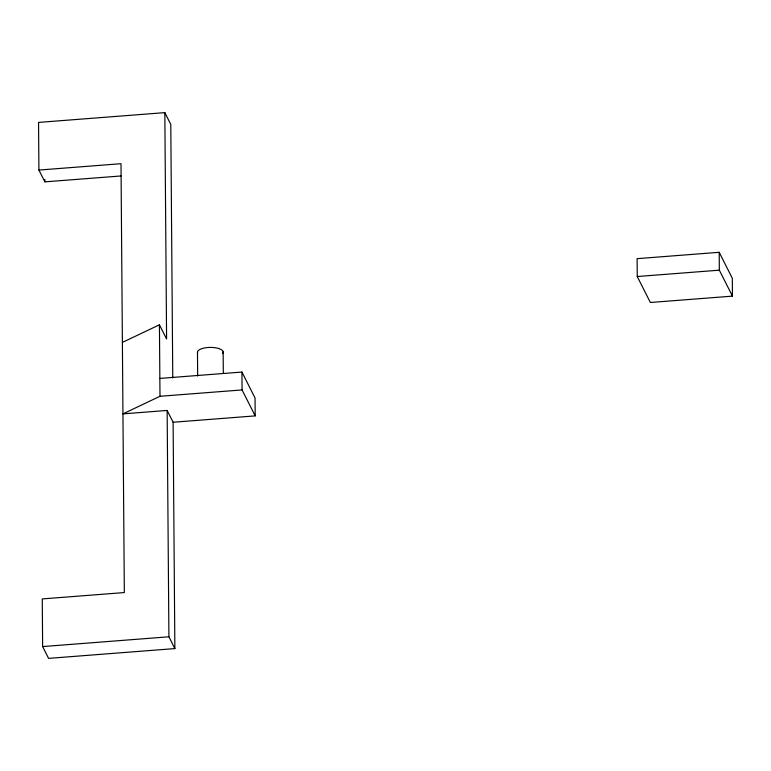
<?xml version="1.0" encoding="UTF-8"?>
<svg xmlns="http://www.w3.org/2000/svg" width="771" height="771" viewBox="0 0 771 771"><rect width="100%" height="100%" fill="white"/><g stroke="black" fill="none" stroke-linecap="round" stroke-linejoin="round"><path stroke-width="1.16" d="M122.396 342.391L159.433 324.803L166.584 338.97L164.83 112.624L38.55 122.416L38.916 170.063L44.882 181.86L121.018 175.961M173.109 422.248L255.191 415.887L242.075 389.924L159.992 396.284L122.946 413.873L167.143 410.442L173.109 422.248L174.863 648.584L48.592 658.376L42.627 646.58L42.26 598.922L124.333 592.562L120.999 163.703L38.916 170.063M719.198 252.3L637.116 258.661L637.251 276.529L650.367 302.492L732.45 296.131L732.315 278.264L719.198 252.3L719.333 270.168L732.45 296.131M637.251 276.529L719.333 270.168M159.857 378.416L241.93 372.056L255.047 398.009L255.191 415.887M42.627 646.58L168.907 636.788L174.863 648.584M164.83 112.624L170.786 124.42L172.762 377.944M241.93 372.056L242.075 389.924M223.156 351.846L223.32 373.289M197.482 352.183L197.665 376.007M167.143 410.442L168.907 636.788M159.433 324.803L159.992 396.284M44.863 179.479L44.882 181.86M197.627 353.041A12.847 4.819 -0.4 0 1 211.254 347.413A12.847 4.819 -0.4 0 1 222.617 353.561"/></g></svg>
